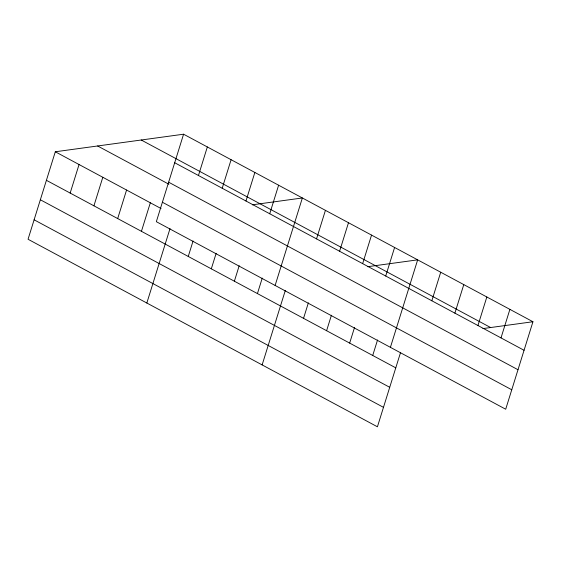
<?xml version="1.0" encoding="UTF-8"?>
<svg xmlns="http://www.w3.org/2000/svg" width="561" height="561" viewBox="0 0 561 561"><rect width="100%" height="100%" fill="white"/><g stroke="black" fill="none" stroke-linecap="round" stroke-linejoin="round"><path stroke-width="0.84" d="M183.58 134.205L156.337 221.686L505.699 409.228L532.95 321.741L183.58 134.205L55.301 151.772L28.05 239.259L377.42 426.795L400.603 352.357M70.167 193.068L79.052 164.527M93.925 205.817L102.81 177.276M117.684 218.573L126.569 190.032M141.435 231.321L150.327 202.78M146.835 303.024L170.018 228.579M198.454 175.495L207.339 146.954M188.251 256.454L193.075 240.964M222.205 188.251L231.097 159.71M211.308 268.831L216.139 253.341M245.963 200.999L254.855 172.465M234.372 281.208L239.196 265.718M269.722 213.755L278.614 185.214M257.429 293.585L262.253 278.095M275.121 285.451L302.365 197.97L252.338 204.821M262.127 364.909L285.311 290.472M316.537 238.881L325.429 210.347M303.543 318.339L308.368 302.849M339.594 251.265L348.486 222.724M326.6 330.717L331.425 315.226M362.651 263.642L371.543 235.101M349.657 343.094L354.489 327.603M385.709 276.019L394.6 247.478M372.721 355.471L377.546 339.98M390.414 347.336L417.657 259.855L367.63 266.706M431.83 300.773L440.715 272.232M454.887 313.15L463.779 284.609M477.944 325.527L486.836 296.986M501.001 337.904L509.893 309.363M482.916 328.592L532.95 321.741M141.246 140.005L490.616 327.54M174.695 162.746L524.058 350.281M168.637 182.199L517.999 369.734M97.635 145.979L168.903 184.232M162.395 202.24L511.758 389.776M55.301 151.772L161.056 208.545M46.409 180.312L395.778 367.848M40.35 199.765L389.72 387.3M34.109 219.807L383.479 407.342"/></g></svg>
